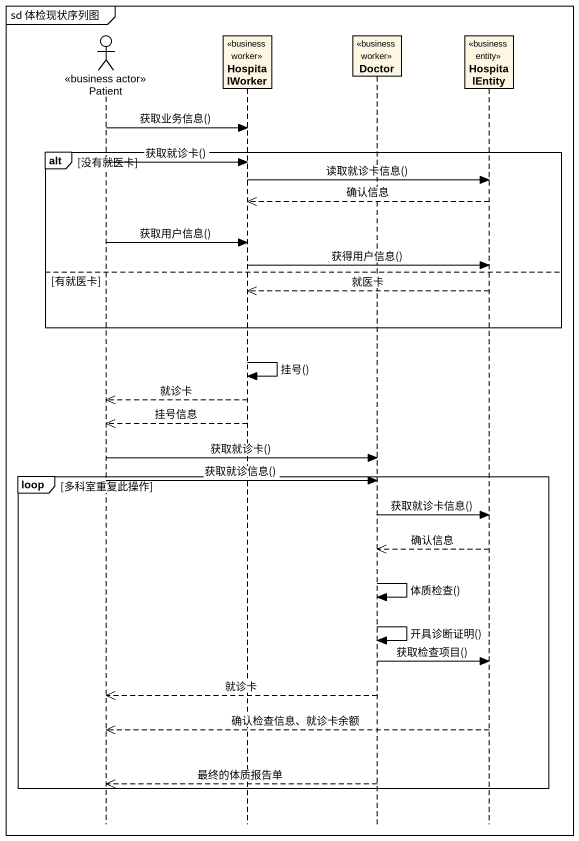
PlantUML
@startuml
mainframe sd 体检现状序列图
hide footbox
actor Patient <<business actor>>
participant HospitalWorker <<business worker>>
participant Doctor <<business worker>>
participant HospitalEntity <<business entity>>

Patient -> HospitalWorker : 获取业务信息()
alt 没有就医卡
  Patient -> HospitalWorker : 获取就诊卡()
  HospitalWorker -> HospitalEntity : 读取就诊卡信息()
  HospitalEntity -->> HospitalWorker : 确认信息
  Patient -> HospitalWorker : 获取用户信息()
  HospitalWorker -> HospitalEntity : 获得用户信息()
else 有就医卡
  HospitalEntity -->> HospitalWorker : 就医卡
end
HospitalWorker -> HospitalWorker : 挂号()
HospitalWorker -->> Patient : 就诊卡
HospitalWorker -->> Patient : 挂号信息
Patient -> Doctor : 获取就诊卡()
loop 多科室重复此操作
  Patient -> Doctor : 获取就诊信息()
  Doctor -> HospitalEntity : 获取就诊卡信息()
  HospitalEntity -->> Doctor : 确认信息
  Doctor -> Doctor : 体质检查()
  Doctor -> Doctor : 开具诊断证明()
  Doctor -> HospitalEntity : 获取检查项目()
  Doctor -->> Patient : 就诊卡
  HospitalEntity -->> Patient : 确认检查信息、就诊卡余额
  Doctor -->> Patient : 最终的体质报告单
end
@enduml
